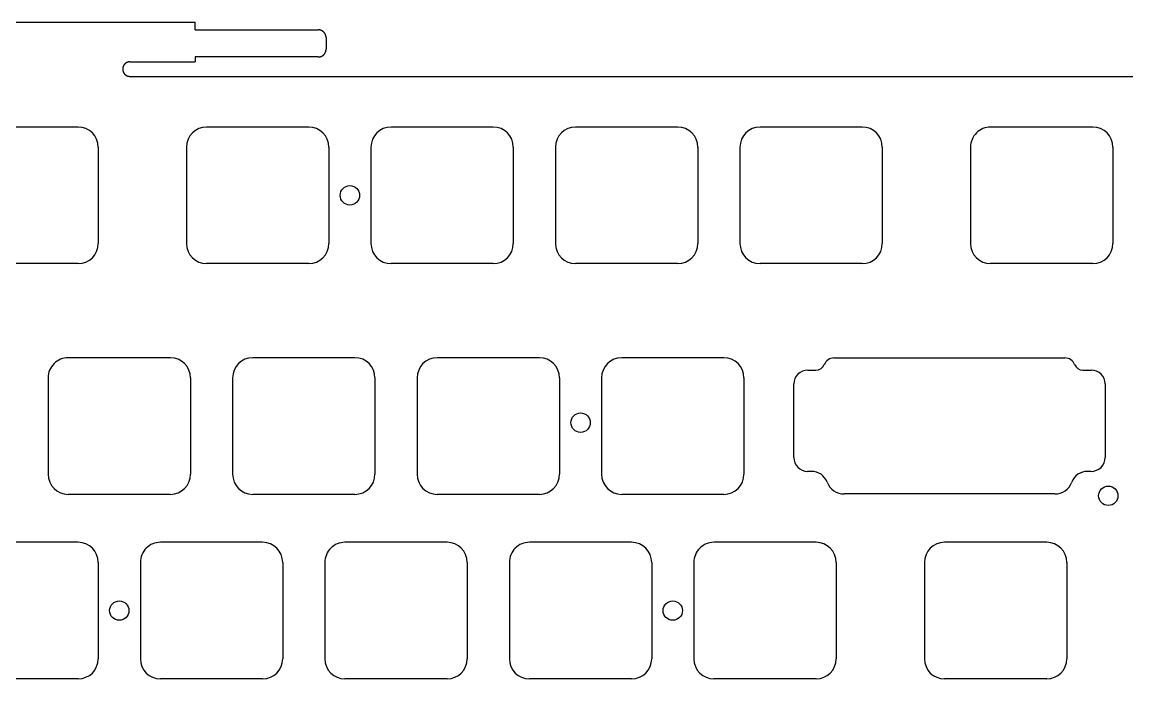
# Model space of a CAD drawing. Header units: millimetres. Extents: x -11 to 340, y -118 to 18.
# Drawn here: x 161.4 to 275.5, y -49.9 to 17.9 of the extents above; entities that cross this region are included whole.
import ezdxf

# ---------------------------------------------------------------- set-up
doc = ezdxf.new("R2010")
doc.units = ezdxf.units.MM
doc.header["$MEASUREMENT"] = 0
doc.layers.add('BLACK', color=7, linetype='CONTINUOUS')

msp = doc.modelspace()

# ---------------------------------------------------------------- linework, layer by layer
at = {"layer": 'BLACK', "linetype": 'Continuous'}
for p, q in [((149.3, 17.882529), (179.3, 17.882529)), ((179.3, 17.082529), (179.3, 17.882529)), ((179.3, 17.082529), (192, 17.082529)), ((192.000728, 17.082529), (192, 17.082529)), ((192.004774, 17.082515), (192.000728, 17.082529)), ((192.008814, 17.082481), (192.004774, 17.082515)), ((192.012855, 17.082428), (192.008814, 17.082481)), ((192.016891, 17.082354), (192.012855, 17.082428)), ((192.020928, 17.082261), (192.016891, 17.082354)), ((192.024959, 17.082147), (192.020928, 17.082261)), ((192.02899, 17.082014), (192.024959, 17.082147)), ((192.033015, 17.08186), (192.02899, 17.082014)), ((192.037041, 17.081687), (192.033015, 17.08186)), ((192.041062, 17.081493), (192.037041, 17.081687)), ((192.045082, 17.08128), (192.041062, 17.081493)), ((192.049097, 17.081047), (192.045082, 17.08128)), ((192.053111, 17.080794), (192.049097, 17.081047)), ((192.05712, 17.080521), (192.053111, 17.080794)), ((192.061129, 17.080228), (192.05712, 17.080521)), ((192.065132, 17.079916), (192.061129, 17.080228)), ((192.069134, 17.079583), (192.065132, 17.079916)), ((192.073131, 17.079231), (192.069134, 17.079583)), ((192.077127, 17.078859), (192.073131, 17.079231)), ((192.081117, 17.078467), (192.077127, 17.078859)), ((192.085107, 17.078055), (192.081117, 17.078467)), ((192.08909, 17.077624), (192.085107, 17.078055)), ((192.093073, 17.077173), (192.08909, 17.077624)), ((192.09705, 17.076702), (192.093073, 17.077173)), ((192.101025, 17.076211), (192.09705, 17.076702)), ((192.104995, 17.075701), (192.101025, 17.076211)), ((192.108963, 17.07517), (192.104995, 17.075701)), ((192.112926, 17.074621), (192.108963, 17.07517)), ((192.116886, 17.074051), (192.112926, 17.074621)), ((192.120841, 17.073462), (192.116886, 17.074051)), ((192.124794, 17.072853), (192.120841, 17.073462)), ((192.128741, 17.072225), (192.124794, 17.072853)), ((192.132686, 17.071576), (192.128741, 17.072225)), ((192.136625, 17.070909), (192.132686, 17.071576)), ((192.140562, 17.070221), (192.136625, 17.070909)), ((192.144492, 17.069514), (192.140562, 17.070221)), ((192.14842, 17.068787), (192.144492, 17.069514)), ((192.152342, 17.068042), (192.14842, 17.068787)), ((192.156262, 17.067276), (192.152342, 17.068042)), ((192.160174, 17.066491), (192.156262, 17.067276)), ((192.164085, 17.065686), (192.160174, 17.066491)), ((192.167989, 17.064862), (192.164085, 17.065686)), ((192.17189, 17.064018), (192.167989, 17.064862)), ((192.175784, 17.063155), (192.17189, 17.064018)), ((192.179676, 17.062272), (192.175784, 17.063155)), ((192.183561, 17.06137), (192.179676, 17.062272)), ((192.187443, 17.060449), (192.183561, 17.06137)), ((192.191318, 17.059508), (192.187443, 17.060449)), ((192.19519, 17.058548), (192.191318, 17.059508)), ((192.199054, 17.057568), (192.19519, 17.058548)), ((192.202916, 17.056569), (192.199054, 17.057568)), ((192.20677, 17.055551), (192.202916, 17.056569)), ((192.210621, 17.054514), (192.20677, 17.055551)), ((192.214464, 17.053457), (192.210621, 17.054514)), ((192.218304, 17.052381), (192.214464, 17.053457)), ((192.222136, 17.051286), (192.218304, 17.052381)), ((192.225965, 17.050171), (192.222136, 17.051286)), ((192.229785, 17.049038), (192.225965, 17.050171)), ((192.233602, 17.047885), (192.229785, 17.049038)), ((192.237412, 17.046713), (192.233602, 17.047885)), ((192.241217, 17.045522), (192.237412, 17.046713)), ((192.245014, 17.044312), (192.241217, 17.045522)), ((192.248807, 17.043082), (192.245014, 17.044312)), ((192.252592, 17.041834), (192.248807, 17.043082)), ((192.256373, 17.040567), (192.252592, 17.041834)), ((192.260145, 17.039281), (192.256373, 17.040567)), ((192.263913, 17.037975), (192.260145, 17.039281)), ((192.267673, 17.036651), (192.263913, 17.037975)), ((192.271428, 17.035308), (192.267673, 17.036651)), ((192.275174, 17.033946), (192.271428, 17.035308)), ((192.278916, 17.032565), (192.275174, 17.033946)), ((192.282648, 17.031165), (192.278916, 17.032565)), ((192.286376, 17.029747), (192.282648, 17.031165)), ((192.290095, 17.02831), (192.286376, 17.029747)), ((192.293809, 17.026853), (192.290095, 17.02831)), ((192.297514, 17.025379), (192.293809, 17.026853)), ((192.301213, 17.023885), (192.297514, 17.025379)), ((192.304904, 17.022373), (192.301213, 17.023885)), ((192.308588, 17.020842), (192.304904, 17.022373)), ((192.312264, 17.019293), (192.308588, 17.020842)), ((192.315934, 17.017725), (192.312264, 17.019293)), ((192.319594, 17.016139), (192.315934, 17.017725)), ((192.323249, 17.014534), (192.319594, 17.016139)), ((192.326894, 17.012911), (192.323249, 17.014534)), ((192.330532, 17.011269), (192.326894, 17.012911)), ((192.334161, 17.009609), (192.330532, 17.011269)), ((192.337784, 17.007931), (192.334161, 17.009609)), ((192.341397, 17.006234), (192.337784, 17.007931)), ((192.345004, 17.004519), (192.341397, 17.006234)), ((192.3486, 17.002786), (192.345004, 17.004519)), ((192.35219, 17.001034), (192.3486, 17.002786)), ((192.35577, 16.999265), (192.35219, 17.001034)), ((192.359342, 16.997477), (192.35577, 16.999265)), ((192.362905, 16.995672), (192.359342, 16.997477)), ((192.36646, 16.993848), (192.362905, 16.995672)), ((192.370005, 16.992007), (192.36646, 16.993848)), ((192.373543, 16.990147), (192.370005, 16.992007)), ((192.37707, 16.98827), (192.373543, 16.990147)), ((192.38059, 16.986374), (192.37707, 16.98827)), ((192.384098, 16.984461), (192.38059, 16.986374)), ((192.3876, 16.98253), (192.384098, 16.984461)), ((192.39109, 16.980581), (192.3876, 16.98253)), ((192.394572, 16.978615), (192.39109, 16.980581)), ((192.398044, 16.976631), (192.394572, 16.978615)), ((192.401507, 16.974629), (192.398044, 16.976631)), ((192.404959, 16.972611), (192.401507, 16.974629)), ((192.408403, 16.970574), (192.404959, 16.972611)), ((192.411835, 16.968521), (192.408403, 16.970574)), ((192.415259, 16.966449), (192.411835, 16.968521)), ((192.418672, 16.964361), (192.415259, 16.966449)), ((192.422075, 16.962255), (192.418672, 16.964361)), ((192.425468, 16.960132), (192.422075, 16.962255)), ((192.428851, 16.957991), (192.425468, 16.960132)), ((192.432222, 16.955834), (192.428851, 16.957991)), ((192.435584, 16.95366), (192.432222, 16.955834)), ((192.438935, 16.951469), (192.435584, 16.95366)), ((192.442276, 16.94926), (192.438935, 16.951469)), ((192.445605, 16.947035), (192.442276, 16.94926)), ((192.448924, 16.944793), (192.445605, 16.947035)), ((192.452232, 16.942535), (192.448924, 16.944793)), ((192.455529, 16.940259), (192.452232, 16.942535)), ((192.458814, 16.937967), (192.455529, 16.940259)), ((192.462089, 16.935658), (192.458814, 16.937967)), ((192.465352, 16.933333), (192.462089, 16.935658)), ((192.468604, 16.930991), (192.465352, 16.933333)), ((192.471844, 16.928633), (192.468604, 16.930991)), ((192.475073, 16.926259), (192.471844, 16.928633)), ((192.47829, 16.923868), (192.475073, 16.926259)), ((192.481496, 16.921461), (192.47829, 16.923868)), ((192.484689, 16.919039), (192.481496, 16.921461)), ((192.487871, 16.916599), (192.484689, 16.919039)), ((192.491041, 16.914144), (192.487871, 16.916599)), ((192.494199, 16.911673), (192.491041, 16.914144)), ((192.497344, 16.909186), (192.494199, 16.911673)), ((192.500477, 16.906683), (192.497344, 16.909186)), ((192.503598, 16.904165), (192.500477, 16.906683)), ((192.506707, 16.901631), (192.503598, 16.904165)), ((192.509802, 16.899081), (192.506707, 16.901631)), ((192.512886, 16.896515), (192.509802, 16.899081)), ((192.515956, 16.893935), (192.512886, 16.896515)), ((192.519014, 16.891338), (192.515956, 16.893935)), ((192.522059, 16.888727), (192.519014, 16.891338)), ((192.525092, 16.8861), (192.522059, 16.888727)), ((192.52811, 16.883458), (192.525092, 16.8861)), ((192.531116, 16.880801), (192.52811, 16.883458)), ((192.534109, 16.878129), (192.531116, 16.880801)), ((192.537089, 16.875442), (192.534109, 16.878129)), ((192.540055, 16.87274), (192.537089, 16.875442)), ((192.543007, 16.870023), (192.540055, 16.87274)), ((192.545946, 16.867292), (192.543007, 16.870023)), ((192.548872, 16.864546), (192.545946, 16.867292)), ((192.551784, 16.861785), (192.548872, 16.864546)), ((192.554682, 16.85901), (192.551784, 16.861785)), ((192.557566, 16.85622), (192.554682, 16.85901)), ((192.560436, 16.853416), (192.557566, 16.85622)), ((192.563292, 16.850598), (192.560436, 16.853416)), ((192.568962, 16.844919), (192.563292, 16.850598)), ((192.574575, 16.839184), (192.568962, 16.844919)), ((192.580131, 16.833393), (192.574575, 16.839184)), ((192.585628, 16.827548), (192.580131, 16.833393)), ((192.591066, 16.821648), (192.585628, 16.827548)), ((192.596445, 16.815695), (192.591066, 16.821648)), ((192.601764, 16.809689), (192.596445, 16.815695)), ((192.607022, 16.803631), (192.601764, 16.809689)), ((192.612219, 16.797522), (192.607022, 16.803631)), ((192.617354, 16.791361), (192.612219, 16.797522)), ((192.622426, 16.785151), (192.617354, 16.791361)), ((192.627436, 16.778891), (192.622426, 16.785151)), ((192.632382, 16.772583), (192.627436, 16.778891)), ((192.637265, 16.766227), (192.632382, 16.772583)), ((192.642082, 16.759823), (192.637265, 16.766227)), ((192.646835, 16.753373), (192.642082, 16.759823)), ((192.651522, 16.746877), (192.646835, 16.753373)), ((192.656144, 16.740335), (192.651522, 16.746877)), ((192.660699, 16.73375), (192.656144, 16.740335)), ((192.665187, 16.72712), (192.660699, 16.73375)), ((192.669607, 16.720447), (192.665187, 16.72712)), ((192.67396, 16.713733), (192.669607, 16.720447)), ((192.678244, 16.706976), (192.67396, 16.713733)), ((192.68246, 16.700179), (192.678244, 16.706976)), ((192.686606, 16.693341), (192.68246, 16.700179)), ((192.690683, 16.686464), (192.686606, 16.693341)), ((192.69469, 16.679548), (192.690683, 16.686464)), ((192.698627, 16.672594), (192.69469, 16.679548)), ((192.702493, 16.665603), (192.698627, 16.672594)), ((192.706288, 16.658575), (192.702493, 16.665603)), ((192.710012, 16.651511), (192.706288, 16.658575)), ((192.713664, 16.644411), (192.710012, 16.651511)), ((192.717243, 16.637277), (192.713664, 16.644411)), ((192.720751, 16.63011), (192.717243, 16.637277)), ((192.724185, 16.622909), (192.720751, 16.63011)), ((192.727547, 16.615675), (192.724185, 16.622909)), ((192.730835, 16.60841), (192.727547, 16.615675)), ((192.73405, 16.601113), (192.730835, 16.60841)), ((192.737191, 16.593786), (192.73405, 16.601113)), ((192.740257, 16.586429), (192.737191, 16.593786)), ((192.74325, 16.579043), (192.740257, 16.586429)), ((192.746167, 16.571629), (192.74325, 16.579043)), ((192.74901, 16.564186), (192.746167, 16.571629)), ((192.751778, 16.556716), (192.74901, 16.564186)), ((192.75447, 16.54922), (192.751778, 16.556716)), ((192.757087, 16.541697), (192.75447, 16.54922)), ((192.759628, 16.534149), (192.757087, 16.541697)), ((192.762093, 16.526576), (192.759628, 16.534149)), ((192.764482, 16.51898), (192.762093, 16.526576)), ((192.766794, 16.511359), (192.764482, 16.51898)), ((192.76903, 16.503716), (192.766794, 16.511359)), ((192.771189, 16.49605), (192.76903, 16.503716)), ((192.773272, 16.488362), (192.771189, 16.49605)), ((192.775277, 16.480653), (192.773272, 16.488362)), ((192.777205, 16.472924), (192.775277, 16.480653)), ((192.779056, 16.465174), (192.777205, 16.472924)), ((192.780829, 16.457404), (192.779056, 16.465174)), ((192.782525, 16.449616), (192.780829, 16.457404)), ((192.784143, 16.441809), (192.782525, 16.449616)), ((192.785683, 16.433984), (192.784143, 16.441809)), ((192.787145, 16.426142), (192.785683, 16.433984)), ((192.788529, 16.418282), (192.787145, 16.426142)), ((192.789835, 16.410406), (192.788529, 16.418282)), ((192.791062, 16.402514), (192.789835, 16.410406)), ((192.792211, 16.394607), (192.791062, 16.402514)), ((192.793281, 16.386685), (192.792211, 16.394607)), ((192.794273, 16.378748), (192.793281, 16.386685)), ((192.795186, 16.370796), (192.794273, 16.378748)), ((192.79602, 16.362832), (192.795186, 16.370796)), ((192.796775, 16.354854), (192.79602, 16.362832)), ((192.797451, 16.346863), (192.796775, 16.354854)), ((192.798047, 16.33886), (192.797451, 16.346863)), ((192.798565, 16.330845), (192.798047, 16.33886)), ((192.799003, 16.322819), (192.798565, 16.330845)), ((192.799362, 16.314782), (192.799003, 16.322819)), ((192.799641, 16.306733), (192.799362, 16.314782)), ((192.79984, 16.298675), (192.799641, 16.306733)), ((192.79996, 16.290607), (192.79984, 16.298675)), ((192.8, 16.282529), (192.79996, 16.290607)), ((192.8, 16.282529), (192.8, 15.082529)), ((192.759305, 14.829937), (192.760553, 14.833722)), ((192.760553, 14.833722), (192.761783, 14.837515)), ((192.761783, 14.837515), (192.762993, 14.841312)), ((192.762993, 14.841312), (192.764184, 14.845117)), ((192.764184, 14.845117), (192.765356, 14.848927)), ((192.765356, 14.848927), (192.766509, 14.852744)), ((192.766509, 14.852744), (192.767642, 14.856564)), ((192.767642, 14.856564), (192.768757, 14.860393)), ((192.768757, 14.860393), (192.769852, 14.864225)), ((192.769852, 14.864225), (192.770928, 14.868065)), ((192.770928, 14.868065), (192.771985, 14.871908)), ((192.771985, 14.871908), (192.773022, 14.875759)), ((192.773022, 14.875759), (192.77404, 14.879613)), ((192.77404, 14.879613), (192.775039, 14.883475)), ((192.775039, 14.883475), (192.776019, 14.887339)), ((192.776019, 14.887339), (192.776979, 14.891211)), ((192.776979, 14.891211), (192.77792, 14.895086)), ((192.77792, 14.895086), (192.778841, 14.898968)), ((192.778841, 14.898968), (192.779743, 14.902853)), ((192.779743, 14.902853), (192.780626, 14.906745)), ((192.780626, 14.906745), (192.781489, 14.910639)), ((192.781489, 14.910639), (192.782333, 14.91454)), ((192.782333, 14.91454), (192.783157, 14.918444)), ((192.783157, 14.918444), (192.783962, 14.922355)), ((192.783962, 14.922355), (192.784747, 14.926267)), ((192.784747, 14.926267), (192.785513, 14.930187)), ((192.785513, 14.930187), (192.786258, 14.934109)), ((192.786258, 14.934109), (192.786985, 14.938037)), ((192.786985, 14.938037), (192.787692, 14.941967)), ((192.787692, 14.941967), (192.78838, 14.945904)), ((192.78838, 14.945904), (192.789047, 14.949843)), ((192.789047, 14.949843), (192.789696, 14.953788)), ((192.789696, 14.953788), (192.790324, 14.957735)), ((192.790324, 14.957735), (192.790933, 14.961688)), ((192.790933, 14.961688), (192.791522, 14.965643)), ((192.791522, 14.965643), (192.792092, 14.969603)), ((192.792092, 14.969603), (192.792641, 14.973566)), ((192.792641, 14.973566), (192.793172, 14.977534)), ((192.793172, 14.977534), (192.793682, 14.981504)), ((192.793682, 14.981504), (192.794173, 14.985479)), ((192.794173, 14.985479), (192.794644, 14.989456)), ((192.794644, 14.989456), (192.795095, 14.993439)), ((192.795095, 14.993439), (192.795526, 14.997422)), ((192.795526, 14.997422), (192.795938, 15.001412)), ((192.795938, 15.001412), (192.79633, 15.005402)), ((192.79633, 15.005402), (192.796702, 15.009398)), ((192.796702, 15.009398), (192.797054, 15.013395)), ((192.797054, 15.013395), (192.797387, 15.017397)), ((192.797387, 15.017397), (192.797699, 15.0214)), ((192.797699, 15.0214), (192.797992, 15.025409)), ((192.797992, 15.025409), (192.798265, 15.029418)), ((192.798265, 15.029418), (192.798518, 15.033432)), ((192.798518, 15.033432), (192.798751, 15.037447)), ((192.798751, 15.037447), (192.798964, 15.041467)), ((192.798964, 15.041467), (192.799158, 15.045488)), ((192.799158, 15.045488), (192.799331, 15.049514)), ((192.799331, 15.049514), (192.799485, 15.053539)), ((192.799485, 15.053539), (192.799618, 15.05757)), ((192.799618, 15.05757), (192.799732, 15.061601)), ((192.799732, 15.061601), (192.799825, 15.065638)), ((192.799825, 15.065638), (192.799899, 15.069674)), ((192.799899, 15.069674), (192.799952, 15.073715)), ((192.799952, 15.073715), (192.799986, 15.077756)), ((192.799986, 15.077756), (192.8, 15.081801)), ((192.8, 15.081801), (192.8, 15.082529)), ((172.193676, 13.690114), (172.186892, 13.686398)), ((172.200497, 13.693757), (172.193676, 13.690114)), ((172.207353, 13.69733), (172.200497, 13.693757)), ((172.214243, 13.70083), (172.207353, 13.69733)), ((172.221169, 13.704258), (172.214243, 13.70083)), ((172.228127, 13.707614), (172.221169, 13.704258)), ((172.235119, 13.710896), (172.228127, 13.707614)), ((172.242142, 13.714106), (172.235119, 13.710896)), ((172.249197, 13.717242), (172.242142, 13.714106)), ((172.256283, 13.720304), (172.249197, 13.717242)), ((172.263398, 13.723292), (172.256283, 13.720304)), ((172.270543, 13.726206), (172.263398, 13.723292)), ((172.277717, 13.729045), (172.270543, 13.726206)), ((172.284919, 13.731809), (172.277717, 13.729045)), ((172.292148, 13.734498), (172.284919, 13.731809)), ((172.299404, 13.737112), (172.292148, 13.734498)), ((172.306686, 13.739651), (172.299404, 13.737112)), ((172.313993, 13.742113), (172.306686, 13.739651)), ((172.321325, 13.7445), (172.313993, 13.742113)), ((172.328681, 13.74681), (172.321325, 13.7445)), ((172.336061, 13.749045), (172.328681, 13.74681)), ((172.343464, 13.751202), (172.336061, 13.749045)), ((172.350889, 13.753283), (172.343464, 13.751202)), ((172.358336, 13.755287), (172.350889, 13.753283)), ((172.365804, 13.757214), (172.358336, 13.755287)), ((172.373292, 13.759064), (172.365804, 13.757214)), ((172.380801, 13.760836), (172.373292, 13.759064)), ((172.388329, 13.762531), (172.380801, 13.760836)), ((172.395876, 13.764148), (172.388329, 13.762531)), ((172.403441, 13.765687), (172.395876, 13.764148)), ((172.411024, 13.767149), (172.403441, 13.765687)), ((172.418624, 13.768532), (172.411024, 13.767149)), ((172.426242, 13.769837), (172.418624, 13.768532)), ((172.433875, 13.771064), (172.426242, 13.769837)), ((172.441524, 13.772213), (172.433875, 13.771064)), ((172.449188, 13.773283), (172.441524, 13.772213)), ((172.456867, 13.774274), (172.449188, 13.773283)), ((172.464561, 13.775187), (172.456867, 13.774274)), ((172.472268, 13.776021), (172.464561, 13.775187)), ((172.479988, 13.776775), (172.472268, 13.776021)), ((172.487721, 13.777451), (172.479988, 13.776775)), ((172.495467, 13.778048), (172.487721, 13.777451)), ((172.503225, 13.778565), (172.495467, 13.778048)), ((172.510994, 13.779003), (172.503225, 13.778565)), ((172.518775, 13.779362), (172.510994, 13.779003)), ((172.526566, 13.779641), (172.518775, 13.779362)), ((172.534368, 13.77984), (172.526566, 13.779641)), ((172.542179, 13.77996), (172.534368, 13.77984)), ((172.55, 13.78), (172.542179, 13.77996)), ((172.55, 13.78), (179.3, 13.78)), ((192, 14.282529), (179.3, 14.282529)), ((179.3, 14.282529), (179.3, 13.78)), ((192, 14.282529), (192.008078, 14.282569)), ((192.008078, 14.282569), (192.016146, 14.282689)), ((192.016146, 14.282689), (192.024204, 14.282888)), ((192.024204, 14.282888), (192.032253, 14.283167)), ((192.032253, 14.283167), (192.04029, 14.283526)), ((192.04029, 14.283526), (192.048316, 14.283964)), ((192.048316, 14.283964), (192.056331, 14.284482)), ((192.056331, 14.284482), (192.064334, 14.285078)), ((192.064334, 14.285078), (192.072325, 14.285754)), ((192.072325, 14.285754), (192.080303, 14.286509)), ((192.080303, 14.286509), (192.088267, 14.287343)), ((192.088267, 14.287343), (192.096219, 14.288256)), ((192.096219, 14.288256), (192.104156, 14.289248)), ((192.104156, 14.289248), (192.112078, 14.290318)), ((192.112078, 14.290318), (192.119985, 14.291467)), ((192.119985, 14.291467), (192.127877, 14.292694)), ((192.127877, 14.292694), (192.135753, 14.294)), ((192.135753, 14.294), (192.143613, 14.295384)), ((192.143613, 14.295384), (192.151455, 14.296846)), ((192.151455, 14.296846), (192.15928, 14.298386)), ((192.15928, 14.298386), (192.167087, 14.300004)), ((192.167087, 14.300004), (192.174875, 14.3017)), ((192.174875, 14.3017), (192.182645, 14.303473)), ((192.182645, 14.303473), (192.190395, 14.305324)), ((192.190395, 14.305324), (192.198124, 14.307252)), ((192.198124, 14.307252), (192.205833, 14.309257)), ((192.205833, 14.309257), (192.213521, 14.31134)), ((192.213521, 14.31134), (192.221187, 14.313499)), ((192.221187, 14.313499), (192.22883, 14.315735)), ((192.22883, 14.315735), (192.236451, 14.318047)), ((192.236451, 14.318047), (192.244047, 14.320436)), ((192.244047, 14.320436), (192.25162, 14.322901)), ((192.25162, 14.322901), (192.259168, 14.325442)), ((192.259168, 14.325442), (192.266691, 14.328059)), ((192.266691, 14.328059), (192.274187, 14.330751)), ((192.274187, 14.330751), (192.281657, 14.333519)), ((192.281657, 14.333519), (192.2891, 14.336362)), ((192.2891, 14.336362), (192.296514, 14.339279)), ((192.296514, 14.339279), (192.3039, 14.342272)), ((192.3039, 14.342272), (192.311257, 14.345338)), ((192.311257, 14.345338), (192.318584, 14.348479)), ((192.318584, 14.348479), (192.325881, 14.351694)), ((192.325881, 14.351694), (192.333146, 14.354982)), ((192.333146, 14.354982), (192.34038, 14.358344)), ((192.34038, 14.358344), (192.347581, 14.361778)), ((192.347581, 14.361778), (192.354748, 14.365286)), ((192.354748, 14.365286), (192.361882, 14.368865)), ((192.361882, 14.368865), (192.368982, 14.372517)), ((192.368982, 14.372517), (192.376046, 14.376241)), ((192.376046, 14.376241), (192.383074, 14.380036)), ((192.383074, 14.380036), (192.390065, 14.383902)), ((192.390065, 14.383902), (192.397019, 14.387839)), ((192.397019, 14.387839), (192.403935, 14.391846)), ((192.403935, 14.391846), (192.410812, 14.395923)), ((192.410812, 14.395923), (192.41765, 14.400069)), ((192.41765, 14.400069), (192.424447, 14.404285)), ((192.424447, 14.404285), (192.431204, 14.408569)), ((192.431204, 14.408569), (192.437918, 14.412922)), ((192.437918, 14.412922), (192.444591, 14.417342)), ((192.444591, 14.417342), (192.451221, 14.42183)), ((192.451221, 14.42183), (192.457806, 14.426385)), ((192.457806, 14.426385), (192.464348, 14.431007)), ((192.464348, 14.431007), (192.470844, 14.435694)), ((192.470844, 14.435694), (192.477294, 14.440447)), ((192.477294, 14.440447), (192.483698, 14.445264)), ((192.483698, 14.445264), (192.490054, 14.450147)), ((192.490054, 14.450147), (192.496362, 14.455093)), ((192.496362, 14.455093), (192.502622, 14.460103)), ((192.502622, 14.460103), (192.508832, 14.465175)), ((192.508832, 14.465175), (192.514993, 14.47031)), ((192.514993, 14.47031), (192.521102, 14.475507)), ((192.521102, 14.475507), (192.52716, 14.480765)), ((192.52716, 14.480765), (192.533166, 14.486084)), ((192.533166, 14.486084), (192.539119, 14.491463)), ((192.539119, 14.491463), (192.545019, 14.496901)), ((192.545019, 14.496901), (192.550864, 14.502398)), ((192.550864, 14.502398), (192.556655, 14.507954)), ((192.556655, 14.507954), (192.56239, 14.513567)), ((192.56239, 14.513567), (192.568069, 14.519237)), ((192.568069, 14.519237), (192.570887, 14.522093)), ((192.570887, 14.522093), (192.573691, 14.524963)), ((192.573691, 14.524963), (192.576481, 14.527847)), ((192.576481, 14.527847), (192.579256, 14.530745)), ((192.579256, 14.530745), (192.582017, 14.533657)), ((192.582017, 14.533657), (192.584763, 14.536583)), ((192.584763, 14.536583), (192.587494, 14.539522)), ((192.587494, 14.539522), (192.590211, 14.542474)), ((192.590211, 14.542474), (192.592913, 14.54544)), ((192.592913, 14.54544), (192.5956, 14.54842)), ((192.5956, 14.54842), (192.598272, 14.551413)), ((192.598272, 14.551413), (192.600929, 14.554419)), ((192.600929, 14.554419), (192.603571, 14.557437)), ((192.603571, 14.557437), (192.606198, 14.56047)), ((192.606198, 14.56047), (192.608809, 14.563515)), ((192.608809, 14.563515), (192.611406, 14.566573)), ((192.611406, 14.566573), (192.613986, 14.569643)), ((192.613986, 14.569643), (192.616552, 14.572727)), ((192.616552, 14.572727), (192.619102, 14.575822)), ((192.619102, 14.575822), (192.621636, 14.578931)), ((192.621636, 14.578931), (192.624154, 14.582052)), ((192.624154, 14.582052), (192.626657, 14.585185)), ((192.626657, 14.585185), (192.629144, 14.58833)), ((192.629144, 14.58833), (192.631615, 14.591488)), ((192.631615, 14.591488), (192.63407, 14.594658)), ((192.63407, 14.594658), (192.63651, 14.59784)), ((192.63651, 14.59784), (192.638932, 14.601033)), ((192.638932, 14.601033), (192.641339, 14.604239)), ((192.641339, 14.604239), (192.64373, 14.607456)), ((192.64373, 14.607456), (192.646104, 14.610685)), ((192.646104, 14.610685), (192.648462, 14.613925)), ((192.648462, 14.613925), (192.650804, 14.617177)), ((192.650804, 14.617177), (192.653129, 14.62044)), ((192.653129, 14.62044), (192.655438, 14.623715)), ((192.655438, 14.623715), (192.65773, 14.627)), ((192.65773, 14.627), (192.660006, 14.630297)), ((192.660006, 14.630297), (192.662264, 14.633605)), ((192.662264, 14.633605), (192.664506, 14.636924)), ((192.664506, 14.636924), (192.666731, 14.640253)), ((192.666731, 14.640253), (192.66894, 14.643594)), ((192.66894, 14.643594), (192.671131, 14.646945)), ((192.671131, 14.646945), (192.673305, 14.650307)), ((192.673305, 14.650307), (192.675462, 14.653678)), ((192.675462, 14.653678), (192.677603, 14.657061)), ((192.677603, 14.657061), (192.679726, 14.660454)), ((192.679726, 14.660454), (192.681832, 14.663857)), ((192.681832, 14.663857), (192.68392, 14.66727)), ((192.68392, 14.66727), (192.685992, 14.670694)), ((192.685992, 14.670694), (192.688045, 14.674126)), ((192.688045, 14.674126), (192.690082, 14.67757)), ((192.690082, 14.67757), (192.6921, 14.681022)), ((192.6921, 14.681022), (192.694102, 14.684485)), ((192.694102, 14.684485), (192.696086, 14.687957)), ((192.696086, 14.687957), (192.698052, 14.691439)), ((192.698052, 14.691439), (192.700001, 14.694929)), ((192.700001, 14.694929), (192.701932, 14.698431)), ((192.701932, 14.698431), (192.703845, 14.701939)), ((192.703845, 14.701939), (192.705741, 14.705459)), ((192.705741, 14.705459), (192.707618, 14.708986)), ((192.707618, 14.708986), (192.709478, 14.712524)), ((192.709478, 14.712524), (192.711319, 14.716069)), ((192.711319, 14.716069), (192.713143, 14.719624)), ((192.713143, 14.719624), (192.714948, 14.723187)), ((192.714948, 14.723187), (192.716736, 14.726759)), ((192.716736, 14.726759), (192.718505, 14.730339)), ((192.718505, 14.730339), (192.720257, 14.733929)), ((192.720257, 14.733929), (192.72199, 14.737525)), ((192.72199, 14.737525), (192.723705, 14.741132)), ((192.723705, 14.741132), (192.725402, 14.744745)), ((192.725402, 14.744745), (192.72708, 14.748368)), ((192.72708, 14.748368), (192.72874, 14.751997)), ((192.72874, 14.751997), (192.730382, 14.755635)), ((192.730382, 14.755635), (192.732005, 14.75928)), ((192.732005, 14.75928), (192.73361, 14.762935)), ((192.73361, 14.762935), (192.735196, 14.766595)), ((192.735196, 14.766595), (192.736764, 14.770265)), ((192.736764, 14.770265), (192.738313, 14.773941)), ((192.738313, 14.773941), (192.739844, 14.777625)), ((192.739844, 14.777625), (192.741356, 14.781316)), ((192.741356, 14.781316), (192.74285, 14.785015)), ((192.74285, 14.785015), (192.744324, 14.78872)), ((192.744324, 14.78872), (192.745781, 14.792434)), ((192.745781, 14.792434), (192.747218, 14.796153)), ((192.747218, 14.796153), (192.748636, 14.799881)), ((192.748636, 14.799881), (192.750036, 14.803613)), ((192.750036, 14.803613), (192.751417, 14.807355)), ((192.751417, 14.807355), (192.752779, 14.811101)), ((192.752779, 14.811101), (192.754122, 14.814856)), ((192.754122, 14.814856), (192.755446, 14.818616)), ((192.755446, 14.818616), (192.756752, 14.822384)), ((192.756752, 14.822384), (192.758038, 14.826156)), ((192.758038, 14.826156), (192.759305, 14.829937)), ((171.800015, 13.034714), (171.8, 13.030797)), ((171.8, 13.030797), (171.8, 13.03)), ((171.8, 13.03), (171.80004, 13.022179)), ((171.800049, 13.038626), (171.800015, 13.034714)), ((171.80004, 13.022179), (171.80016, 13.014368)), ((171.800103, 13.042539), (171.800049, 13.038626)), ((171.800177, 13.046446), (171.800103, 13.042539)), ((171.80016, 13.014368), (171.800359, 13.006566)), ((171.800271, 13.050354), (171.800177, 13.046446)), ((171.800385, 13.054257), (171.800271, 13.050354)), ((171.800359, 13.006566), (171.800638, 12.998775)), ((171.800519, 13.058159), (171.800385, 13.054257)), ((171.800673, 13.062056), (171.800519, 13.058159)), ((171.800638, 12.998775), (171.800997, 12.990994)), ((171.800847, 13.065953), (171.800673, 13.062056)), ((171.80104, 13.069845), (171.800847, 13.065953)), ((171.800997, 12.990994), (171.801435, 12.983225)), ((171.801254, 13.073737), (171.80104, 13.069845)), ((171.801488, 13.077623), (171.801254, 13.073737)), ((171.801435, 12.983225), (171.801952, 12.975467)), ((171.801741, 13.081509), (171.801488, 13.077623)), ((171.802014, 13.085389), (171.801741, 13.081509)), ((171.801952, 12.975467), (171.802549, 12.967721)), ((171.802308, 13.089269), (171.802014, 13.085389)), ((171.802621, 13.093144), (171.802308, 13.089269)), ((171.802549, 12.967721), (171.803225, 12.959988)), ((171.802953, 13.097017), (171.802621, 13.093144)), ((171.803306, 13.100885), (171.802953, 13.097017)), ((171.803225, 12.959988), (171.803979, 12.952268)), ((171.803679, 13.104753), (171.803306, 13.100885)), ((171.804071, 13.108614), (171.803679, 13.104753)), ((171.803979, 12.952268), (171.804813, 12.94456)), ((171.804483, 13.112475), (171.804071, 13.108614)), ((171.804915, 13.116329), (171.804483, 13.112475)), ((171.804813, 12.94456), (171.805726, 12.936867)), ((171.805366, 13.120183), (171.804915, 13.116329)), ((171.805838, 13.124031), (171.805366, 13.120183)), ((171.805726, 12.936867), (171.806717, 12.929188)), ((171.806329, 13.127878), (171.805838, 13.124031)), ((171.80684, 13.131718), (171.806329, 13.127878)), ((171.806717, 12.929188), (171.807787, 12.921524)), ((171.80737, 13.135557), (171.80684, 13.131718)), ((171.80792, 13.13939), (171.80737, 13.135557)), ((171.807787, 12.921524), (171.808936, 12.913875)), ((171.80849, 13.143222), (171.80792, 13.13939)), ((171.80908, 13.147047), (171.80849, 13.143222)), ((171.808936, 12.913875), (171.810163, 12.906241)), ((171.809689, 13.150871), (171.80908, 13.147047)), ((171.810318, 13.154688), (171.809689, 13.150871)), ((171.810163, 12.906241), (171.811468, 12.898624)), ((171.810966, 13.158504), (171.810318, 13.154688)), ((171.811634, 13.162313), (171.810966, 13.158504)), ((171.811468, 12.898624), (171.812851, 12.891024)), ((171.812322, 13.16612), (171.811634, 13.162313)), ((171.813029, 13.169921), (171.812322, 13.16612)), ((171.812851, 12.891024), (171.814313, 12.883441)), ((171.813756, 13.173719), (171.813029, 13.169921)), ((171.814502, 13.177511), (171.813756, 13.173719)), ((171.814313, 12.883441), (171.815852, 12.875876)), ((171.815268, 13.181301), (171.814502, 13.177511)), ((171.816053, 13.185084), (171.815268, 13.181301)), ((171.815852, 12.875876), (171.817469, 12.868329)), ((171.816858, 13.188864), (171.816053, 13.185084)), ((171.817682, 13.192638), (171.816858, 13.188864)), ((171.817469, 12.868329), (171.819164, 12.860801)), ((171.818526, 13.196409), (171.817682, 13.192638)), ((171.819389, 13.200173), (171.818526, 13.196409)), ((171.819164, 12.860801), (171.820936, 12.853292)), ((171.820272, 13.203934), (171.819389, 13.200173)), ((171.821174, 13.207688), (171.820272, 13.203934)), ((171.820936, 12.853292), (171.822786, 12.845804)), ((171.822096, 13.211439), (171.821174, 13.207688)), ((171.823036, 13.215183), (171.822096, 13.211439)), ((171.822786, 12.845804), (171.824713, 12.838336)), ((171.823996, 13.218924), (171.823036, 13.215183)), ((171.824976, 13.222657), (171.823996, 13.218924)), ((171.824713, 12.838336), (171.826717, 12.830889)), ((171.825975, 13.226388), (171.824976, 13.222657)), ((171.826992, 13.23011), (171.825975, 13.226388)), ((171.826717, 12.830889), (171.828798, 12.823464)), ((171.82803, 13.23383), (171.826992, 13.23011)), ((171.829086, 13.237542), (171.82803, 13.23383)), ((171.828798, 12.823464), (171.830955, 12.816061)), ((171.830162, 13.24125), (171.829086, 13.237542)), ((171.831257, 13.24495), (171.830162, 13.24125)), ((171.830955, 12.816061), (171.83319, 12.808681)), ((171.832371, 13.248647), (171.831257, 13.24495)), ((171.833504, 13.252335), (171.832371, 13.248647)), ((171.83319, 12.808681), (171.8355, 12.801325)), ((171.834657, 13.25602), (171.833504, 13.252335)), ((171.835828, 13.259697), (171.834657, 13.25602)), ((171.8355, 12.801325), (171.837887, 12.793993)), ((171.837019, 13.26337), (171.835828, 13.259697)), ((171.838228, 13.267034), (171.837019, 13.26337)), ((171.837887, 12.793993), (171.840349, 12.786685)), ((171.839457, 13.270695), (171.838228, 13.267034)), ((171.840704, 13.274346), (171.839457, 13.270695)), ((171.840349, 12.786685), (171.842888, 12.779403)), ((171.841971, 13.277994), (171.840704, 13.274346)), ((171.843256, 13.281633), (171.841971, 13.277994)), ((171.842888, 12.779403), (171.845501, 12.772148)), ((171.844561, 13.285267), (171.843256, 13.281633)), ((171.845884, 13.288893), (171.844561, 13.285267)), ((171.845501, 12.772148), (171.848191, 12.764918)), ((171.847226, 13.292514), (171.845884, 13.288893)), ((171.848587, 13.296126), (171.847226, 13.292514)), ((171.848191, 12.764918), (171.850955, 12.757717)), ((171.849967, 13.299734), (171.848587, 13.296126)), ((171.851365, 13.303332), (171.849967, 13.299734)), ((171.850955, 12.757717), (171.853794, 12.750543)), ((171.852782, 13.306925), (171.851365, 13.303332)), ((171.854218, 13.310509), (171.852782, 13.306925)), ((171.853794, 12.750543), (171.856708, 12.743398)), ((171.855673, 13.314088), (171.854218, 13.310509)), ((171.857146, 13.317658), (171.855673, 13.314088)), ((171.856708, 12.743398), (171.859696, 12.736282)), ((171.858638, 13.321222), (171.857146, 13.317658)), ((171.860148, 13.324776), (171.858638, 13.321222)), ((171.859696, 12.736282), (171.862758, 12.729197)), ((171.861677, 13.328325), (171.860148, 13.324776)), ((171.863224, 13.331865), (171.861677, 13.328325)), ((171.862758, 12.729197), (171.865894, 12.722142)), ((171.864791, 13.335398), (171.863224, 13.331865)), ((171.866375, 13.338922), (171.864791, 13.335398)), ((171.865894, 12.722142), (171.869104, 12.715118)), ((171.867978, 13.34244), (171.866375, 13.338922)), ((171.869598, 13.345948), (171.867978, 13.34244)), ((171.869104, 12.715118), (171.872386, 12.708127)), ((171.871238, 13.349449), (171.869598, 13.345948)), ((171.872895, 13.352941), (171.871238, 13.349449)), ((171.872386, 12.708127), (171.875742, 12.701168)), ((171.874572, 13.356426), (171.872895, 13.352941)), ((171.876265, 13.359901), (171.874572, 13.356426)), ((171.875742, 12.701168), (171.87917, 12.694243)), ((171.877978, 13.363369), (171.876265, 13.359901)), ((171.879708, 13.366827), (171.877978, 13.363369)), ((171.87917, 12.694243), (171.88267, 12.687352)), ((171.881457, 13.370278), (171.879708, 13.366827)), ((171.883223, 13.373719), (171.881457, 13.370278)), ((171.88267, 12.687352), (171.886243, 12.680496)), ((171.885007, 13.377152), (171.883223, 13.373719)), ((171.886809, 13.380575), (171.885007, 13.377152)), ((171.886243, 12.680496), (171.889886, 12.673676)), ((171.88863, 13.383991), (171.886809, 13.380575)), ((171.890467, 13.387396), (171.88863, 13.383991)), ((171.889886, 12.673676), (171.893601, 12.666892)), ((171.892324, 13.390793), (171.890467, 13.387396)), ((171.894197, 13.394179), (171.892324, 13.390793)), ((171.893601, 12.666892), (171.897387, 12.660145)), ((171.896089, 13.397558), (171.894197, 13.394179)), ((171.897997, 13.400926), (171.896089, 13.397558)), ((171.897387, 12.660145), (171.901244, 12.653436)), ((171.899924, 13.404285), (171.897997, 13.400926)), ((171.901868, 13.407634), (171.899924, 13.404285)), ((171.901244, 12.653436), (171.90517, 12.646766)), ((171.90383, 13.410974), (171.901868, 13.407634)), ((171.905808, 13.414303), (171.90383, 13.410974)), ((171.90517, 12.646766), (171.909166, 12.640135)), ((171.907805, 13.417623), (171.905808, 13.414303)), ((171.909818, 13.420933), (171.907805, 13.417623)), ((171.909166, 12.640135), (171.913231, 12.633544)), ((171.91185, 13.424233), (171.909818, 13.420933)), ((171.913898, 13.427522), (171.91185, 13.424233)), ((171.913231, 12.633544), (171.917366, 12.626993)), ((171.915963, 13.430802), (171.913898, 13.427522)), ((171.918046, 13.43407), (171.915963, 13.430802)), ((171.917366, 12.626993), (171.921568, 12.620484)), ((171.920146, 13.437329), (171.918046, 13.43407)), ((171.922262, 13.440576), (171.920146, 13.437329)), ((171.921568, 12.620484), (171.925838, 12.614017)), ((171.924396, 13.443814), (171.922262, 13.440576)), ((171.926546, 13.44704), (171.924396, 13.443814)), ((171.925838, 12.614017), (171.930176, 12.607594)), ((171.928714, 13.450256), (171.926546, 13.44704)), ((171.930898, 13.45346), (171.928714, 13.450256)), ((171.930176, 12.607594), (171.934581, 12.601214)), ((171.933099, 13.456655), (171.930898, 13.45346)), ((171.935316, 13.459837), (171.933099, 13.456655)), ((171.934581, 12.601214), (171.939052, 12.594878)), ((171.93755, 13.463009), (171.935316, 13.459837)), ((171.939801, 13.466168), (171.93755, 13.463009)), ((171.939052, 12.594878), (171.94359, 12.588587)), ((171.942068, 13.469318), (171.939801, 13.466168)), ((171.944351, 13.472455), (171.942068, 13.469318)), ((171.94359, 12.588587), (171.948193, 12.582343)), ((171.946651, 13.475581), (171.944351, 13.472455)), ((171.948967, 13.478694), (171.946651, 13.475581)), ((171.948193, 12.582343), (171.95286, 12.576145)), ((171.9513, 13.481797), (171.948967, 13.478694)), ((171.953648, 13.484887), (171.9513, 13.481797)), ((171.95286, 12.576145), (171.957593, 12.569994)), ((171.956012, 13.487966), (171.953648, 13.484887)), ((171.958393, 13.491033), (171.956012, 13.487966)), ((171.957593, 12.569994), (171.962389, 12.563891)), ((171.960789, 13.494087), (171.958393, 13.491033)), ((171.963201, 13.497129), (171.960789, 13.494087)), ((171.962389, 12.563891), (171.967249, 12.557837)), ((171.96563, 13.50016), (171.963201, 13.497129)), ((171.968073, 13.503177), (171.96563, 13.50016)), ((171.967249, 12.557837), (171.972171, 12.551833)), ((171.970533, 13.506183), (171.968073, 13.503177)), ((171.973008, 13.509175), (171.970533, 13.506183)), ((171.972171, 12.551833), (171.977156, 12.545879)), ((171.975499, 13.512155), (171.973008, 13.509175)), ((171.978004, 13.515122), (171.975499, 13.512155)), ((171.980526, 13.518077), (171.978004, 13.515122)), ((171.983062, 13.521018), (171.980526, 13.518077)), ((171.985614, 13.523947), (171.983062, 13.521018)), ((171.988181, 13.526862), (171.985614, 13.523947)), ((171.990763, 13.529765), (171.988181, 13.526862)), ((171.99336, 13.532654), (171.990763, 13.529765)), ((171.995972, 13.53553), (171.99336, 13.532654)), ((171.998599, 13.538392), (171.995972, 13.53553)), ((172.001241, 13.541241), (171.998599, 13.538392)), ((172.003897, 13.544076), (172.001241, 13.541241)), ((172.006568, 13.546897), (172.003897, 13.544076)), ((172.009253, 13.549705), (172.006568, 13.546897)), ((172.011952, 13.552499), (172.009253, 13.549705)), ((172.014667, 13.555279), (172.011952, 13.552499)), ((172.017395, 13.558045), (172.014667, 13.555279)), ((172.020137, 13.560797), (172.017395, 13.558045)), ((172.025665, 13.566258), (172.020137, 13.560797)), ((172.031248, 13.571662), (172.025665, 13.566258)), ((172.036886, 13.577007), (172.031248, 13.571662)), ((172.042578, 13.582294), (172.036886, 13.577007)), ((172.048325, 13.587522), (172.042578, 13.582294)), ((172.054124, 13.59269), (172.048325, 13.587522)), ((172.059976, 13.597798), (172.054124, 13.59269)), ((172.065879, 13.602844), (172.059976, 13.597798)), ((172.071833, 13.607829), (172.065879, 13.602844)), ((172.077837, 13.612751), (172.071833, 13.607829)), ((172.083891, 13.617611), (172.077837, 13.612751)), ((172.089994, 13.622407), (172.083891, 13.617611)), ((172.096145, 13.627139), (172.089994, 13.622407)), ((172.102343, 13.631807), (172.096145, 13.627139)), ((172.108588, 13.63641), (172.102343, 13.631807)), ((172.114878, 13.640947), (172.108588, 13.63641)), ((172.121214, 13.645419), (172.114878, 13.640947)), ((172.127594, 13.649824), (172.121214, 13.645419)), ((172.134018, 13.654162), (172.127594, 13.649824)), ((172.140484, 13.658432), (172.134018, 13.654162)), ((172.146993, 13.662634), (172.140484, 13.658432)), ((172.153544, 13.666768), (172.146993, 13.662634)), ((172.160135, 13.670834), (172.153544, 13.666768)), ((172.166766, 13.67483), (172.160135, 13.670834)), ((172.173437, 13.678756), (172.166766, 13.67483)), ((172.180146, 13.682613), (172.173437, 13.678756)), ((172.186892, 13.686398), (172.180146, 13.682613)), ((171.977156, 12.545879), (171.982202, 12.539975)), ((171.982202, 12.539975), (171.98731, 12.534124)), ((171.98731, 12.534124), (171.992478, 12.528325)), ((171.992478, 12.528325), (171.997705, 12.522578)), ((171.997705, 12.522578), (172.002992, 12.516886)), ((172.002992, 12.516886), (172.008338, 12.511248)), ((172.008338, 12.511248), (172.013742, 12.505665)), ((172.013742, 12.505665), (172.019203, 12.500137)), ((172.019203, 12.500137), (172.021955, 12.497395)), ((172.021955, 12.497395), (172.024721, 12.494666)), ((172.024721, 12.494666), (172.027501, 12.491952)), ((172.027501, 12.491952), (172.030295, 12.489253)), ((172.030295, 12.489253), (172.033102, 12.486567)), ((172.033102, 12.486567), (172.035924, 12.483897)), ((172.035924, 12.483897), (172.038759, 12.48124)), ((172.038759, 12.48124), (172.041608, 12.478599)), ((172.041608, 12.478599), (172.04447, 12.475972)), ((172.04447, 12.475972), (172.047346, 12.47336)), ((172.047346, 12.47336), (172.050235, 12.470763)), ((172.050235, 12.470763), (172.053137, 12.468181)), ((172.053137, 12.468181), (172.056053, 12.465614)), ((172.056053, 12.465614), (172.058981, 12.463062)), ((172.058981, 12.463062), (172.061923, 12.460526)), ((172.061923, 12.460526), (172.064877, 12.458004)), ((172.064877, 12.458004), (172.067844, 12.455498)), ((172.067844, 12.455498), (172.070825, 12.453008)), ((172.070825, 12.453008), (172.073817, 12.450533)), ((172.073817, 12.450533), (172.076823, 12.448073)), ((172.076823, 12.448073), (172.07984, 12.44563)), ((172.07984, 12.44563), (172.08287, 12.443201)), ((172.08287, 12.443201), (172.085912, 12.440789)), ((172.085912, 12.440789), (172.088967, 12.438393)), ((172.088967, 12.438393), (172.092033, 12.436012)), ((172.092033, 12.436012), (172.095112, 12.433648)), ((172.095112, 12.433648), (172.098202, 12.4313)), ((172.098202, 12.4313), (172.101305, 12.428967)), ((172.101305, 12.428967), (172.104419, 12.426651)), ((172.104419, 12.426651), (172.107545, 12.424351)), ((172.107545, 12.424351), (172.110682, 12.422068)), ((172.110682, 12.422068), (172.113831, 12.419801)), ((172.113831, 12.419801), (172.116991, 12.41755)), ((172.116991, 12.41755), (172.120163, 12.415316)), ((172.120163, 12.415316), (172.123345, 12.413099)), ((172.123345, 12.413099), (172.126539, 12.410898)), ((172.126539, 12.410898), (172.129744, 12.408714)), ((172.129744, 12.408714), (172.13296, 12.406546)), ((172.13296, 12.406546), (172.136186, 12.404396)), ((172.136186, 12.404396), (172.139423, 12.402262)), ((172.139423, 12.402262), (172.142671, 12.400146)), ((172.142671, 12.400146), (172.14593, 12.398046)), ((172.14593, 12.398046), (172.149198, 12.395963)), ((172.149198, 12.395963), (172.152478, 12.393898)), ((172.152478, 12.393898), (172.155767, 12.39185)), ((172.155767, 12.39185), (172.159067, 12.389818)), ((172.159067, 12.389818), (172.162376, 12.387805)), ((172.162376, 12.387805), (172.165697, 12.385808)), ((172.165697, 12.385808), (172.169026, 12.38383)), ((172.169026, 12.38383), (172.172366, 12.381868)), ((172.172366, 12.381868), (172.175714, 12.379924)), ((172.175714, 12.379924), (172.179074, 12.377997)), ((172.179074, 12.377997), (172.182442, 12.376088)), ((172.182442, 12.376088), (172.18582, 12.374197)), ((172.18582, 12.374197), (172.189207, 12.372324)), ((172.189207, 12.372324), (172.192604, 12.370467)), ((172.192604, 12.370467), (172.196009, 12.36863)), ((172.196009, 12.36863), (172.199424, 12.366809)), ((172.199424, 12.366809), (172.202847, 12.365007)), ((172.202847, 12.365007), (172.206281, 12.363223)), ((172.206281, 12.363223), (172.209722, 12.361457)), ((172.209722, 12.361457), (172.213173, 12.359708)), ((172.213173, 12.359708), (172.216631, 12.357978)), ((172.216631, 12.357978), (172.220099, 12.356265)), ((172.220099, 12.356265), (172.223574, 12.354572)), ((172.223574, 12.354572), (172.227059, 12.352895)), ((172.227059, 12.352895), (172.23055, 12.351238)), ((172.23055, 12.351238), (172.234052, 12.349598)), ((172.234052, 12.349598), (172.23756, 12.347978)), ((172.23756, 12.347978), (172.241078, 12.346375)), ((172.241078, 12.346375), (172.244601, 12.344791)), ((172.244601, 12.344791), (172.248135, 12.343225)), ((172.248135, 12.343225), (172.251674, 12.341677)), ((172.251674, 12.341677), (172.255223, 12.340148)), ((172.255223, 12.340148), (172.258778, 12.338638)), ((172.258778, 12.338638), (172.262342, 12.337146)), ((172.262342, 12.337146), (172.265912, 12.335673)), ((172.265912, 12.335673), (172.26949, 12.334218)), ((172.26949, 12.334218), (172.273074, 12.332782)), ((172.273074, 12.332782), (172.276668, 12.331365)), ((172.276668, 12.331365), (172.280266, 12.329967)), ((172.280266, 12.329967), (172.283873, 12.328587)), ((172.283873, 12.328587), (172.287485, 12.327226)), ((172.287485, 12.327226), (172.291106, 12.325884)), ((172.291106, 12.325884), (172.294732, 12.324561)), ((172.294732, 12.324561), (172.298367, 12.323256)), ((172.298367, 12.323256), (172.302006, 12.321971)), ((172.302006, 12.321971), (172.305653, 12.320704)), ((172.305653, 12.320704), (172.309305, 12.319457)), ((172.309305, 12.319457), (172.312965, 12.318228)), ((172.312965, 12.318228), (172.31663, 12.317019)), ((172.31663, 12.317019), (172.320303, 12.315828)), ((172.320303, 12.315828), (172.323979, 12.314657)), ((172.323979, 12.314657), (172.327664, 12.313504)), ((172.327664, 12.313504), (172.331353, 12.312371)), ((172.331353, 12.312371), (172.33505, 12.311257)), ((172.33505, 12.311257), (172.33875, 12.310162)), ((172.33875, 12.310162), (172.342458, 12.309086)), ((172.342458, 12.309086), (172.34617, 12.30803)), ((172.34617, 12.30803), (172.349889, 12.306992)), ((172.349889, 12.306992), (172.353612, 12.305975)), ((172.353612, 12.305975), (172.357342, 12.304976)), ((172.357342, 12.304976), (172.361076, 12.303996)), ((172.361076, 12.303996), (172.364817, 12.303036)), ((172.364817, 12.303036), (172.36856, 12.302096)), ((172.36856, 12.302096), (172.372312, 12.301174)), ((172.372312, 12.301174), (172.376066, 12.300272)), ((172.376066, 12.300272), (172.379827, 12.299389)), ((172.379827, 12.299389), (172.383591, 12.298526)), ((172.383591, 12.298526), (172.387362, 12.297682)), ((172.387362, 12.297682), (172.391135, 12.296858)), ((172.391135, 12.296858), (172.394916, 12.296053)), ((172.394916, 12.296053), (172.398699, 12.295268)), ((172.398699, 12.295268), (172.402488, 12.294502)), ((172.402488, 12.294502), (172.40628, 12.293756)), ((172.40628, 12.293756), (172.410079, 12.293029)), ((172.410079, 12.293029), (172.413879, 12.292322)), ((172.413879, 12.292322), (172.417687, 12.291634)), ((172.417687, 12.291634), (172.421496, 12.290966)), ((172.421496, 12.290966), (172.425311, 12.290318)), ((172.425311, 12.290318), (172.429129, 12.289689)), ((172.429129, 12.289689), (172.432952, 12.28908)), ((172.432952, 12.28908), (172.436778, 12.28849)), ((172.436778, 12.28849), (172.440609, 12.28792)), ((172.440609, 12.28792), (172.444442, 12.28737)), ((172.444442, 12.28737), (172.448282, 12.28684)), ((172.448282, 12.28684), (172.452122, 12.286329)), ((172.452122, 12.286329), (172.455969, 12.285838)), ((172.455969, 12.285838), (172.459817, 12.285366)), ((172.459817, 12.285366), (172.46367, 12.284915)), ((172.46367, 12.284915), (172.467525, 12.284483)), ((172.467525, 12.284483), (172.471386, 12.284071)), ((172.471386, 12.284071), (172.475247, 12.283679)), ((172.475247, 12.283679), (172.479114, 12.283306)), ((172.479114, 12.283306), (172.482982, 12.282953)), ((172.482982, 12.282953), (172.486856, 12.282621)), ((172.486856, 12.282621), (172.49073, 12.282308)), ((172.49073, 12.282308), (172.49461, 12.282014)), ((172.49461, 12.282014), (172.498491, 12.281741)), ((172.498491, 12.281741), (172.502377, 12.281488)), ((172.502377, 12.281488), (172.506263, 12.281254)), ((172.506263, 12.281254), (172.510154, 12.28104)), ((172.510154, 12.28104), (172.514046, 12.280847)), ((172.514046, 12.280847), (172.517944, 12.280673)), ((172.517944, 12.280673), (172.521841, 12.280519)), ((172.521841, 12.280519), (172.525743, 12.280385)), ((172.525743, 12.280385), (172.529646, 12.280271)), ((172.529646, 12.280271), (172.533553, 12.280177)), ((172.533553, 12.280177), (172.537461, 12.280103)), ((172.537461, 12.280103), (172.541374, 12.280049)), ((172.541374, 12.280049), (172.545286, 12.280015)), ((172.545286, 12.280015), (172.549203, 12.28)), ((172.549203, 12.28), (172.55, 12.28)), ((172.55, 12.28), (300.3125, 12.28)), ((167.2, 7.05), (156.650001, 7.05)), ((191.0125, 7.05), (180.462499, 7.05)), ((210.0625, 7.05), (199.512499, 7.05)), ((229.1125, 7.05), (218.562499, 7.05)), ((248.1625, 7.05), (237.612499, 7.05)), ((261.425001, 7.049998), (261.425001, 7.05)), ((271.975, 7.05), (261.425001, 7.05)), ((169.275001, 4.975), (169.275001, -4.975)), ((178.3875, 4.975), (178.3875, -4.975001)), ((193.0875, 4.975), (193.0875, -4.975)), ((197.4375, 4.975), (197.4375, -4.975001)), ((212.1375, 4.975), (212.1375, -4.975)), ((216.4875, 4.975), (216.4875, -4.975001)), ((231.1875, 4.975), (231.1875, -4.975)), ((235.5375, 4.975), (235.5375, -4.975001)), ((250.2375, 4.975), (250.2375, -4.975)), ((259.350001, 4.975), (259.350001, -4.975)), ((274.050001, 4.975), (274.050001, -4.975)), ((167.200001, -7.05), (156.65, -7.05)), ((167.200001, -7.050001), (167.200001, -7.05)), ((191.0125, -7.05), (180.4625, -7.05)), ((210.0625, -7.05), (199.5125, -7.05)), ((229.1125, -7.05), (218.5625, -7.05)), ((248.1625, -7.05), (237.6125, -7.05)), ((271.975001, -7.05), (261.425, -7.05)), ((271.975001, -7.050001), (271.975001, -7.05)), ((166.175001, -16.762502), (166.175001, -16.7625)), ((176.725, -16.7625), (166.175001, -16.7625)), ((195.775, -16.762501), (185.225, -16.762501)), ((214.825, -16.762501), (204.275, -16.762501)), ((233.875, -16.762501), (223.325, -16.762501)), ((245.247375, -16.784911), (245.247375, -16.7849)), ((245.247375, -16.7849), (269.102575, -16.7849)), ((242.536512, -18.03706), (243.390075, -18.03706)), ((243.390075, -18.037048), (243.390075, -18.03706)), ((270.959775, -18.03706), (271.825375, -18.03706)), ((164.100001, -18.8375), (164.100001, -28.7875)), ((178.800001, -18.8375), (178.800001, -28.7875)), ((183.150001, -18.8375), (183.150001, -28.7875)), ((197.850001, -18.8375), (197.850001, -28.7875)), ((202.200001, -18.8375), (202.200001, -28.7875)), ((216.900001, -18.8375), (216.900001, -28.7875)), ((221.250001, -18.8375), (221.250001, -28.7875)), ((235.950001, -18.8375), (235.950001, -28.7875)), ((241.099485, -27.06294), (241.099485, -19.4622)), ((273.250365, -19.46206), (273.250365, -27.0629)), ((242.928575, -28.48794), (242.524475, -28.48794)), ((271.813458, -28.48794), (271.421325, -28.48794)), ((176.725001, -30.8625), (166.175, -30.8625)), ((176.725001, -30.862501), (176.725001, -30.8625)), ((195.775, -30.862501), (185.225, -30.862501)), ((214.825, -30.862501), (204.275, -30.862501)), ((233.875, -30.862501), (223.325, -30.862501)), ((268.050425, -30.82441), (246.299575, -30.82441)), ((167.2, -35.8125), (156.650001, -35.8125)), ((175.700001, -35.812502), (175.700001, -35.8125)), ((186.25, -35.8125), (175.700001, -35.8125)), ((194.750001, -35.812502), (194.750001, -35.8125)), ((205.3, -35.8125), (194.750001, -35.8125)), ((213.800001, -35.812502), (213.800001, -35.8125)), ((224.35, -35.8125), (213.800001, -35.8125)), ((232.850001, -35.812502), (232.850001, -35.8125)), ((243.4, -35.8125), (232.850001, -35.8125)), ((267.2125, -35.8125), (256.662499, -35.8125)), ((169.275001, -37.8875), (169.275001, -47.8375)), ((173.625001, -37.8875), (173.625001, -47.8375)), ((188.325001, -37.8875), (188.325001, -47.8375)), ((192.675001, -37.8875), (192.675001, -47.8375)), ((207.375001, -37.8875), (207.375001, -47.8375)), ((211.725001, -37.8875), (211.725001, -47.8375)), ((226.425001, -37.8875), (226.425001, -47.8375)), ((230.775001, -37.8875), (230.775001, -47.8375)), ((245.475001, -37.8875), (245.475001, -47.8375)), ((254.5875, -37.8875), (254.5875, -47.837501)), ((269.2875, -37.8875), (269.2875, -47.8375)), ((167.200001, -49.9125), (156.65, -49.9125)), ((167.200001, -49.912501), (167.200001, -49.9125)), ((186.250001, -49.9125), (175.7, -49.9125)), ((186.250001, -49.912501), (186.250001, -49.9125)), ((205.300001, -49.9125), (194.75, -49.9125)), ((205.300001, -49.912501), (205.300001, -49.9125)), ((224.350001, -49.9125), (213.8, -49.9125)), ((224.350001, -49.912501), (224.350001, -49.9125)), ((243.400001, -49.9125), (232.85, -49.9125)), ((243.400001, -49.912501), (243.400001, -49.9125)), ((267.2125, -49.9125), (256.6625, -49.9125))]:
    msp.add_line(p, q, dxfattribs=at)
at = {"layer": 'BLACK'}
for centre in [(195.2625, 0), (219.0842, -23.4625), (273.575, -31.0125), (171.45, -42.8625), (228.6, -42.8625)]:
    msp.add_circle(centre, 1, dxfattribs=at)
for centre, radius, start, end in [((167.2, 4.975), 2.075, 0, 90), ((180.462504, 4.974996), 2.075004, 90.00013806, 179.99988955), ((191.0125, 4.975), 2.075, 0, 90), ((199.512504, 4.974996), 2.075004, 90.00013806, 179.99988955), ((210.0625, 4.975), 2.075, 0, 90), ((218.562504, 4.974996), 2.075004, 90.00013806, 179.99988955), ((229.1125, 4.975), 2.075, 0, 90), ((237.612504, 4.974996), 2.075004, 90.00013806, 179.99988955), ((248.1625, 4.975), 2.075, 0, 90), ((261.425, 4.975), 2.074999, 89.99997239, 180), ((271.975, 4.975), 2.075, 0, 90), ((167.2, -4.975), 2.075001, 270.00002761, 0), ((180.462502, -4.974998), 2.075002, 180.00008284, 269.99994478), ((191.0125, -4.975), 2.075, 270, 0), ((199.512502, -4.974998), 2.075002, 180.00008284, 269.99994478), ((210.0625, -4.975), 2.075, 270, 0), ((218.562502, -4.974998), 2.075002, 180.00008284, 269.99994478), ((229.1125, -4.975), 2.075, 270, 0), ((237.612502, -4.974998), 2.075002, 180.00008284, 269.99994478), ((248.1625, -4.975), 2.075, 270, 0), ((261.425, -4.975), 2.075, 180, 270), ((271.975, -4.975), 2.075001, 270.00002761, 0), ((166.175, -18.8375), 2.074999, 89.99997239, 180), ((176.725, -18.8375), 2.075, 0, 90), ((185.225, -18.8375), 2.074999, 90, 180), ((195.775, -18.8375), 2.074999, 0, 90), ((204.275, -18.8375), 2.074999, 90, 180), ((214.825, -18.8375), 2.074999, 0, 90), ((223.325, -18.8375), 2.074999, 90, 180), ((233.875, -18.8375), 2.074999, 0, 90), ((245.247274, -17.859851), 1.07494, 89.99461656, 157.97750247), ((269.10254, -17.85989), 1.07499, 22.02370504, 89.99813454), ((242.524567, -19.462092), 1.425082, 89.51974267, 180.00434217), ((243.390124, -17.108671), 0.928376, 269.99697591, 337.97782841), ((270.9598, -17.1086), 0.92846, 202.02452102, 269.99845724), ((271.8254, -19.462), 1.42494, 359.99758749, 90.00100523), ((242.524486, -27.062939), 1.425001, 180.00004021, 269.99955772), ((271.82524, -27.06286), 1.425125, 269.52631186, 359.99839184), ((242.928551, -30.212848), 1.724908, 20.54547839, 89.9992028), ((271.42133, -30.21288), 1.724936, 90.00016608, 159.45408213), ((166.175, -28.7875), 2.075, 180, 270), ((176.725, -28.7875), 2.075001, 270.00002761, 0), ((185.225, -28.7875), 2.075001, 180, 270), ((195.775, -28.7875), 2.075001, 270, 0), ((204.275, -28.7875), 2.075001, 180, 270), ((214.825, -28.7875), 2.075001, 270, 0), ((223.325, -28.7875), 2.075001, 180, 270), ((233.875, -28.7875), 2.075001, 270, 0), ((246.299462, -28.949415), 1.874995, 200.54692151, 270.00345303), ((268.05034, -28.94933), 1.875082, 270.0025973, 339.45098232), ((167.2, -37.8875), 2.075, 0, 90), ((175.7, -37.8875), 2.074999, 89.99997239, 180), ((186.25, -37.8875), 2.075, 0, 90), ((194.75, -37.8875), 2.074999, 89.99997239, 180), ((205.3, -37.8875), 2.075, 0, 90), ((213.8, -37.8875), 2.074999, 89.99997239, 180), ((224.35, -37.8875), 2.075, 0, 90), ((232.85, -37.8875), 2.074999, 89.99997239, 180), ((243.4, -37.8875), 2.075, 0, 90), ((256.662504, -37.887504), 2.075004, 90.00013806, 179.99988955), ((267.2125, -37.8875), 2.075, 0, 90), ((167.2, -47.8375), 2.075001, 270.00002761, 0), ((175.7, -47.8375), 2.075, 180, 270), ((186.25, -47.8375), 2.075001, 270.00002761, 0), ((194.75, -47.8375), 2.075, 180, 270), ((205.3, -47.8375), 2.075001, 270.00002761, 0), ((213.8, -47.8375), 2.075, 180, 270), ((224.35, -47.8375), 2.075001, 270.00002761, 0), ((232.85, -47.8375), 2.075, 180, 270), ((243.4, -47.8375), 2.075001, 270.00002761, 0), ((256.662502, -47.837498), 2.075002, 180.00008284, 269.99994478), ((267.2125, -47.8375), 2.075, 270, 0)]:
    msp.add_arc(centre, radius, start, end, dxfattribs=at)

doc.saveas('drawing.dxf')
